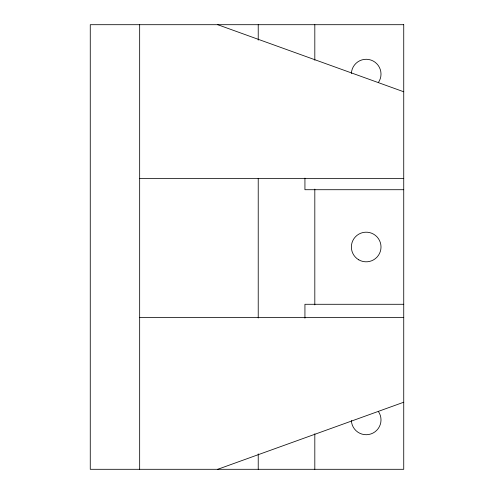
<?xml version="1.0" encoding="UTF-8"?>
<svg xmlns="http://www.w3.org/2000/svg" width="494" height="494" viewBox="0 0 494 494"><rect width="100%" height="100%" fill="white"/><g stroke="black" fill="none" stroke-linecap="round" stroke-linejoin="round"><path stroke-width="0.74" d="M217.718 469.3L403.734 402.227M139.666 178.427L403.734 178.427M403.734 189.715L304.934 189.715L304.934 178.136M403.734 304.285L304.934 304.285L304.934 318.179M139.666 317.469L403.734 317.469M217.718 24.7L403.734 91.773M314.814 24.7L314.814 60.206M314.814 189.109L314.814 304.891M314.814 433.794L314.814 469.3M258.226 24.7L258.226 40.138M258.226 178.303L258.226 318.013M258.226 453.863L258.226 469.3M139.666 24.7L139.666 469.3M351.382 73.458A14.82 14.82 0 0 1 370.951 60.064A14.82 14.82 0 0 1 378.33 82.597M378.33 411.403A14.82 14.82 0 0 1 370.951 433.936A14.82 14.82 0 0 1 351.382 420.542M403.734 24.7L90.266 24.7L90.266 469.3L403.734 469.3L403.734 24.7M358.78 259.832A14.82 14.82 0 0 0 381.01 247A14.82 14.82 0 0 0 358.78 234.168A14.82 14.82 0 0 0 358.78 259.832"/></g></svg>
